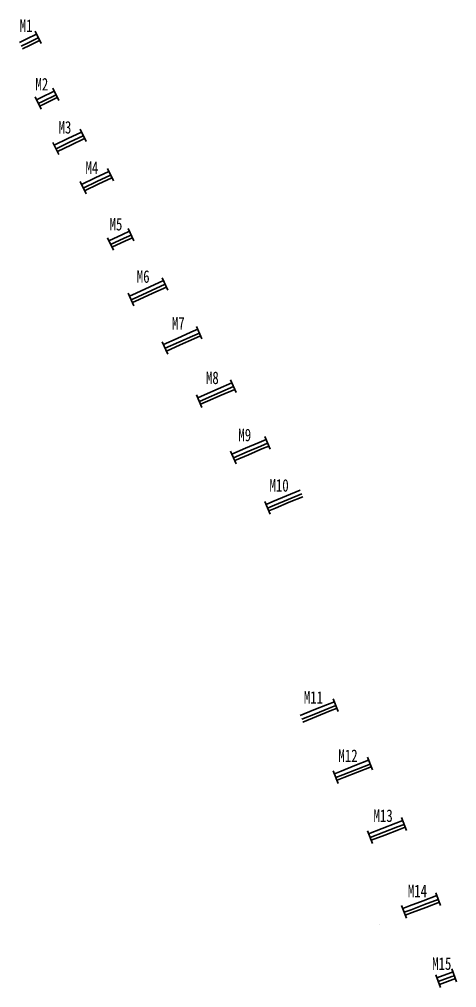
# Model space of a CAD drawing. Header units: millimetres. Extents: x -333068 to 789443, y 114680 to 345248.
# Drawn here: x -333068 to -301046, y 195515 to 266480 of the extents above; entities that cross this region are included whole.
import ezdxf
from ezdxf.enums import TextEntityAlignment as Align

# ---------------------------------------------------------------- set-up
doc = ezdxf.new("R2010")
doc.units = ezdxf.units.MM
doc.layers.get('Defpoints').update_dxf_attribs({"color": 8})
doc.layers.add('桥 构造粗实', color=1, linetype='Continuous', lineweight=30)
doc.layers.add('细实线', color=4, linetype='Continuous', lineweight=15)
doc.styles.add('111', font='', dxfattribs={"width": 0.7})
doc.styles.add('仿宋_GB2312', font='', dxfattribs={"width": 0.75})
doc.styles.get('111').set_extended_font_data('仿宋_GB2312')
doc.styles.get('仿宋_GB2312').set_extended_font_data('仿宋_GB2312')
doc.dimstyles.new('200', dxfattribs={"dimscale": 0, "dimtxt": 2.5, "dimasz": 1, "dimexe": 1, "dimexo": 1, "dimgap": 0.6, "dimtad": 1, "dimdec": 0, "dimdsep": 46, "dimtxsty": '111', "dimblk": 'OBLIQUE', "dimcen": 0, "dimclrd": 4, "dimclre": 4, "dimclrt": 4, "dimadec": 1, "dimazin": 2, "dimtfac": 1, "dimtdec": 0, "dimtix": 1, "dimtmove": 2, "dimatfit": 3, "dimfxl": 4, "dimfxlon": 1, "dimtolj": 1, "dimlwd": -1, "dimlwe": -1, "dimarcsym": 0})

# ---------------------------------------------------------------- blocks, each defined once
blk = doc.blocks.new('_Oblique')
at = {"color": 0, "linetype": 'ByBlock', "lineweight": -2}
blk.add_line((-0.5, -0.5), (0.5, 0.5), dxfattribs=at)
blk = doc.blocks.new('*D159')
at = {"layer": 'Defpoints', "color": 0}
for p in [(-331587, 264939), (-332838, 264324), (-332838, 264324), (-332422, 264529), (-332288, 264596)]:
    blk.add_point(p, dxfattribs=at)
at = {"layer": '细实线', "color": 4}
for start, end in [(26.27999, 26.40357), (26.17587, 26.27999), (26.0523, 26.17587)]:
    blk.add_arc((-332838, 264324), 464, start, end, dxfattribs=at)
for p, rotation in [((-332422, 264529), 296.2799904431085), ((-332421, 264529), 116.1758741064943)]:
    blk.add_blockref('_Oblique', p, dxfattribs=dict(at, rotation=rotation))
at = {"layer": '细实线', "color": 4, "insert": (-332420, 264530), "char_height": 2.5, "attachment_point": 5, "rotation": 296.22793, "style": '111'}
blk.add_mtext('\\A1;0.1%%d', dxfattribs=at)
blk = doc.blocks.new('*D160')
at = {"layer": 'Defpoints', "color": 0}
for p in [(-330288, 260751), (-331587, 260119), (-331587, 260119), (-331289, 260265), (-331162, 260327)]:
    blk.add_point(p, dxfattribs=at)
at = {"layer": '细实线', "color": 4}
blk.add_line((-331165, 260326), (-331161, 260328), dxfattribs=at)
for start, end in [(26.09401, 26.21494), (25.95025, 26.09401), (25.82932, 25.95025)]:
    blk.add_arc((-331587, 260119), 474, start, end, dxfattribs=at)
for p, rotation in [((-331162, 260327), 296.0940106700119), ((-331161, 260326), 115.9502499077839)]:
    blk.add_blockref('_Oblique', p, dxfattribs=dict(at, rotation=rotation))
at = {"layer": '细实线', "color": 4, "insert": (-331160, 260328), "char_height": 2.5, "attachment_point": 5, "rotation": 296.02213, "style": '111'}
blk.add_mtext('\\A1;0.1%%d', dxfattribs=at)
blk = doc.blocks.new('*D161')
at = {"layer": 'Defpoints', "color": 0}
for p in [(-328290, 257749), (-329784, 257032), (-329290, 257271), (-330288, 256790), (-330288, 256790)]:
    blk.add_point(p, dxfattribs=at)
at = {"layer": '细实线', "color": 4}
for start, end in [(25.72027, 25.82277), (25.62626, 25.72027), (25.52376, 25.62626)]:
    blk.add_arc((-330288, 256790), 559, start, end, dxfattribs=at)
for p, rotation in [((-329784, 257032), 115.6262582512723), ((-329785, 257033), 295.7202726271901)]:
    blk.add_blockref('_Oblique', p, dxfattribs=dict(at, rotation=rotation))
at = {"layer": '细实线', "color": 4, "insert": (-329783, 257033), "char_height": 2.5, "attachment_point": 5, "rotation": 295.67327, "style": '111'}
blk.add_mtext('\\A1;0.1%%d', dxfattribs=at)
blk = doc.blocks.new('*D162')
at = {"layer": 'Defpoints', "color": 0}
for p in [(-326291, 254862), (-327770, 254165), (-327291, 254392), (-328290, 253920), (-328290, 253920)]:
    blk.add_point(p, dxfattribs=at)
at = {"layer": '细实线', "color": 4}
for start, end in [(25.34417, 25.44396), (25.24956, 25.34417), (25.14978, 25.24956)]:
    blk.add_arc((-328290, 253920), 574, start, end, dxfattribs=at)
for p, rotation in [((-327771, 254165), 295.3441710972565), ((-327770, 254164), 115.2495649836862)]:
    blk.add_blockref('_Oblique', p, dxfattribs=dict(at, rotation=rotation))
at = {"layer": '细实线', "color": 4, "insert": (-327769, 254166), "char_height": 2.5, "attachment_point": 5, "rotation": 295.29687, "style": '111'}
blk.add_mtext('\\A1;0.1%%d', dxfattribs=at)
blk = doc.blocks.new('*D163')
at = {"layer": 'Defpoints', "color": 0}
for p in [(-325836, 249990), (-325293, 250243), (-324793, 250474), (-326291, 249778), (-326291, 249778)]:
    blk.add_point(p, dxfattribs=at)
at = {"layer": '细实线', "color": 4}
for start, end in [(24.96572, 25.08), (24.90236, 24.96572), (24.78808, 24.90236)]:
    blk.add_arc((-326291, 249778), 501, start, end, dxfattribs=at)
for p, rotation in [((-325837, 249990), 294.9657163078322), ((-325836, 249990), 114.9023648917918)]:
    blk.add_blockref('_Oblique', p, dxfattribs=dict(at, rotation=rotation))
at = {"layer": '细实线', "color": 4, "insert": (-325835, 249991), "char_height": 2.5, "attachment_point": 5, "rotation": 294.93404, "style": '111'}
blk.add_mtext('\\A1;0.1%%d', dxfattribs=at)
blk = doc.blocks.new('*D164')
at = {"layer": 'Defpoints', "color": 0}
for p in [(-322295, 246861), (-324793, 245720), (-324793, 245720), (-324316, 245939), (-324294, 245951)]:
    blk.add_point(p, dxfattribs=at)
at = {"layer": '细实线', "color": 4}
for start, end in [(24.77561, 24.88463), (24.54666, 24.77561), (24.43764, 24.54666)]:
    blk.add_arc((-324793, 245720), 526, start, end, dxfattribs=at)
for p, rotation in [((-324316, 245940), 294.7756098961568), ((-324315, 245939), 114.5466591011247)]:
    blk.add_blockref('_Oblique', p, dxfattribs=dict(at, rotation=rotation))
at = {"layer": '细实线', "color": 4, "insert": (-324314, 245940), "char_height": 2.5, "attachment_point": 5, "rotation": 294.66113, "style": '111'}
blk.add_mtext('\\A1;0.2%%d', dxfattribs=at)
blk = doc.blocks.new('*D165')
at = {"layer": 'Defpoints', "color": 0}
for p in [(-319797, 243288), (-322295, 242174), (-322295, 242174), (-321775, 242406), (-321296, 242623)]:
    blk.add_point(p, dxfattribs=at)
at = {"layer": '细实线', "color": 4}
for start, end in [(24.20179, 24.30244), (24.04787, 24.20179), (23.94722, 24.04787)]:
    blk.add_arc((-322295, 242174), 569, start, end, dxfattribs=at)
for p, rotation in [((-321776, 242407), 294.2017926260505), ((-321775, 242406), 114.0478691938175)]:
    blk.add_blockref('_Oblique', p, dxfattribs=dict(at, rotation=rotation))
at = {"layer": '细实线', "color": 4, "insert": (-321774, 242407), "char_height": 2.5, "attachment_point": 5, "rotation": 294.12483, "style": '111'}
blk.add_mtext('\\A1;0.2%%d', dxfattribs=at)
blk = doc.blocks.new('*D166')
at = {"layer": 'Defpoints', "color": 0}
for p in [(-317299, 239361), (-319320, 238480), (-319298, 238491), (-319797, 238271), (-319797, 238271)]:
    blk.add_point(p, dxfattribs=at)
at = {"layer": '细实线', "color": 4}
for start, end in [(23.81635, 23.92636), (23.584, 23.81635), (23.47399, 23.584)]:
    blk.add_arc((-319797, 238271), 521, start, end, dxfattribs=at)
for p, rotation in [((-319321, 238481), 293.8163490033826), ((-319320, 238479), 113.5840011008271)]:
    blk.add_blockref('_Oblique', p, dxfattribs=dict(at, rotation=rotation))
at = {"layer": '细实线', "color": 4, "insert": (-319319, 238481), "char_height": 2.5, "attachment_point": 5, "rotation": 293.70018, "style": '111'}
blk.add_mtext('\\A1;0.2%%d', dxfattribs=at)
blk = doc.blocks.new('*D167')
at = {"layer": 'Defpoints', "color": 0}
for p in [(-314801, 235210), (-316806, 234356), (-316300, 234575), (-317299, 234146), (-317299, 234145)]:
    blk.add_point(p, dxfattribs=at)
at = {"layer": '细实线', "color": 4}
for start, end in [(23.23387, 23.34049), (23.07773, 23.23387), (22.97111, 23.07773)]:
    blk.add_arc((-317300, 234145), 537, start, end, dxfattribs=at)
for p, rotation in [((-316806, 234357), 293.2338707187486), ((-316806, 234356), 113.0777297929747)]:
    blk.add_blockref('_Oblique', p, dxfattribs=dict(at, rotation=rotation))
at = {"layer": '细实线', "color": 4, "insert": (-316804, 234357), "char_height": 2.5, "attachment_point": 5, "rotation": 293.1558, "style": '111'}
blk.add_mtext('\\A1;0.2%%d', dxfattribs=at)
blk = doc.blocks.new('*D168')
at = {"layer": 'Defpoints', "color": 0}
for p in [(-312303, 231496), (-314301, 230667), (-314246, 230689), (-314801, 230456), (-314801, 230456)]:
    blk.add_point(p, dxfattribs=at)
at = {"layer": '细实线', "color": 4}
blk.add_line((-314250, 230689), (-314245, 230691), dxfattribs=at)
for start, end in [(22.8427, 22.93784), (22.60693, 22.8427), (22.51179, 22.60693)]:
    blk.add_arc((-314801, 230456), 602, start, end, dxfattribs=at)
for p, rotation in [((-314246, 230690), 292.8426990768506), ((-314245, 230688), 112.6069341303728)]:
    blk.add_blockref('_Oblique', p, dxfattribs=dict(at, rotation=rotation))
at = {"layer": '细实线', "color": 4, "insert": (-314244, 230690), "char_height": 2.5, "attachment_point": 5, "rotation": 292.72482, "style": '111'}
blk.add_mtext('\\A1;0.2%%d', dxfattribs=at)
blk = doc.blocks.new('*D169')
at = {"layer": 'Defpoints', "color": 0}
for p in [(-309805, 215990), (-311794, 215183), (-311304, 215385), (-312303, 214976), (-312303, 214976)]:
    blk.add_point(p, dxfattribs=at)
at = {"layer": '细实线', "color": 4}
for start, end in [(22.2517, 22.35603), (22.09325, 22.2517), (21.98892, 22.09325)]:
    blk.add_arc((-312303, 214976), 549, start, end, dxfattribs=at)
for p, rotation in [((-311795, 215184), 292.2517041451827), ((-311794, 215183), 112.0932535763853)]:
    blk.add_blockref('_Oblique', p, dxfattribs=dict(at, rotation=rotation))
at = {"layer": '细实线', "color": 4, "insert": (-311793, 215184), "char_height": 2.5, "attachment_point": 5, "rotation": 292.17248, "style": '111'}
blk.add_mtext('\\A1;0.2%%d', dxfattribs=at)
blk = doc.blocks.new('*D170')
at = {"layer": 'Defpoints', "color": 0}
for p in [(-307307, 211698), (-309312, 210904), (-309305, 210909), (-309805, 210708), (-309805, 210708)]:
    blk.add_point(p, dxfattribs=at)
at = {"layer": '细实线', "color": 4}
for start, end in [(21.85491, 21.96291), (21.61577, 21.85491), (21.50777, 21.61577)]:
    blk.add_arc((-309805, 210708), 531, start, end, dxfattribs=at)
for p, rotation in [((-309313, 210906), 291.8549087862616), ((-309312, 210904), 111.615766642129)]:
    blk.add_blockref('_Oblique', p, dxfattribs=dict(at, rotation=rotation))
at = {"layer": '细实线', "color": 4, "insert": (-309311, 210906), "char_height": 2.5, "attachment_point": 5, "rotation": 291.73534, "style": '111'}
blk.add_mtext('\\A1;0.2%%d', dxfattribs=at)
blk = doc.blocks.new('*D171')
at = {"layer": 'Defpoints', "color": 0}
for p in [(-304809, 207275), (-306676, 206555), (-306308, 206700), (-307307, 206311), (-307307, 206311)]:
    blk.add_point(p, dxfattribs=at)
at = {"layer": '细实线', "color": 4}
for start, end in [(21.25557, 21.34025), (21.09488, 21.25557), (21.0102, 21.09488)]:
    blk.add_arc((-307307, 206311), 677, start, end, dxfattribs=at)
for p, rotation in [((-306676, 206556), 291.2555659516861), ((-306675, 206555), 111.0948817415616)]:
    blk.add_blockref('_Oblique', p, dxfattribs=dict(at, rotation=rotation))
at = {"layer": '细实线', "color": 4, "insert": (-306674, 206556), "char_height": 2.5, "attachment_point": 5, "rotation": 291.17522, "style": '111'}
blk.add_mtext('\\A1;0.2%%d', dxfattribs=at)
blk = doc.blocks.new('*D172')
at = {"layer": 'Defpoints', "color": 0}
for p in [(-302311, 201771), (-304809, 200831), (-304310, 201021), (-303310, 201398), (-306711, 200116)]:
    blk.add_point(p, dxfattribs=at)
at = {"layer": '细实线', "color": 4}
for p in [(-306715, 200114), (-306715, 200115)]:
    blk.add_line(p, (-306710, 200116), dxfattribs=at)
for start, end in [(20.65131, 20.74187), (20.52023, 20.61079), (20.61079, 20.65131)]:
    blk.add_arc((-307303, 199893), 633, start, end, dxfattribs=at)
for rotation in [290.651305782595, 110.6107884269131]:
    blk.add_blockref('_Oblique', (-306711, 200116), dxfattribs=dict(at, rotation=rotation))
at = {"layer": '细实线', "color": 4, "insert": (-306710, 200116), "char_height": 2.5, "attachment_point": 5, "rotation": 290.63105, "style": '111'}
blk.add_mtext('\\A1;0%%d', dxfattribs=at)
blk = doc.blocks.new('*D173')
at = {"layer": 'Defpoints', "color": 0}
for p in [(-301733, 195962), (-301312, 196118), (-301132, 196183), (-302311, 195749), (-302311, 195749)]:
    blk.add_point(p, dxfattribs=at)
at = {"layer": '细实线', "color": 4}
for start, end in [(20.24577, 20.33887), (20.12164, 20.21474), (20.21474, 20.24577)]:
    blk.add_arc((-302311, 195749), 615, start, end, dxfattribs=at)
for rotation in [110.2147435642687, 290.2457707689788]:
    blk.add_blockref('_Oblique', (-301733, 195962), dxfattribs=dict(at, rotation=rotation))
at = {"layer": '细实线', "color": 4, "insert": (-301732, 195963), "char_height": 2.5, "attachment_point": 5, "rotation": 290.23026, "style": '111'}
blk.add_mtext('\\A1;0%%d', dxfattribs=at)

msp = doc.modelspace()

# ---------------------------------------------------------------- linework, layer by layer
at = {"layer": '桥 构造粗实', "color": 8}
for p, q in [((-331917.27262, 265612.14718), (-331477.42732, 264714.07362)), ((-330615.80925, 261425.97588), (-330178.88953, 260526.47241)), ((-331917.27262, 260792.59818), (-331477.42732, 259894.52462)), ((-328612.8616, 258425.49831), (-328181.83717, 257523.15506)), ((-330615.80925, 257464.70273), (-330178.88953, 256565.19926)), ((-326609.8861, 255540.92865), (-326184.81268, 254635.76676)), ((-328612.8616, 254596.2676), (-328181.83717, 253693.92435)), ((-325107.63422, 251154.69678), (-324688.5686, 250246.74082)), ((-326609.8861, 250457.29478), (-326184.81268, 249552.13288)), ((-322602.3142, 247545.36562), (-322192.36263, 246633.25833)), ((-325107.63422, 246401.169), (-324688.5686, 245493.21305)), ((-320100.00514, 243974.46106), (-319696.19878, 243059.61658)), ((-322602.3142, 242857.85906), (-322192.36263, 241945.75177)), ((-317595.34401, 240050.2682), (-317200.85768, 239131.36325)), ((-320100.00514, 238956.84841), (-319696.19878, 238042.00393)), ((-315092.20265, 235901.11699), (-314704.00017, 234979.54289)), ((-317595.34401, 234834.59189), (-317200.85768, 233915.68694)), ((-315092.20265, 231147.58921), (-314704.00017, 230226.01511)), ((-310084.23069, 216686.29015), (-309711.97323, 215758.16064)), ((-307580.99443, 212396.49345), (-307215.20837, 211465.7912)), ((-310084.23069, 211404.59262), (-309711.97323, 210476.46311)), ((-305076.08937, 207975.47449), (-304720.11345, 207040.97936)), ((-307580.99443, 207009.16197), (-307215.20837, 206078.45972)), ((-302223.4157, 201536.28893), (-302572.78712, 202473.2766)), ((-305076.08937, 201531.8035), (-304720.11345, 200597.30837)), ((-301046.49238, 195948.52175), (-301389.2046, 196887.96219)), ((-302223.4157, 195515.15374), (-302572.78712, 196452.14141))]:
    msp.add_line(p, q, dxfattribs=at)
at = {"layer": '桥 构造粗实'}
for points in [[(-331816.11538, 265405.60493), (-332517.25373, 265062.21168), (-333067.81954, 264790.34431)], [(-331684.1618, 265136.18286), (-332384.86287, 264793.00377), (-332934.99211, 264521.35197)], [(-331587.39583, 264938.60668), (-332287.77625, 264595.58463), (-332837.58534, 264324.09093)], [(-330515.32338, 261219.10175), (-330515.67329, 261218.9332), (-331516.46539, 260732.81411), (-331816.11538, 260586.05593)], [(-330384.24712, 260949.24999), (-330385.03848, 260948.86879), (-331384.95047, 260463.1772), (-331684.1618, 260316.63387)], [(-330288.12452, 260751.3587), (-330289.23961, 260750.82156), (-331288.50619, 260265.44347), (-331587.39583, 260119.05768)], [(-328513.72924, 258217.96618), (-328514.0778, 258217.80109), (-329514.87743, 257739.74677), (-330515.32338, 257257.82861)], [(-328384.42156, 257947.26248), (-328385.21575, 257946.88632), (-329385.12691, 257469.2564), (-330384.24712, 256987.97685)], [(-328289.59593, 257748.74643), (-328290.71692, 257748.21548), (-329289.97653, 257270.89679), (-330288.12452, 256790.08555)], [(-326512.12011, 255332.74332), (-326512.46727, 255332.58169), (-327513.27441, 254862.59227), (-328513.72924, 254388.73548)], [(-326384.59773, 255061.19401), (-326385.3947, 255060.82296), (-327385.30502, 254591.2547), (-328384.42156, 254118.03177)], [(-326291.08133, 254862.05785), (-326292.20815, 254861.53322), (-327291.4608, 254392.27381), (-328289.59593, 253919.51572)], [(-325011.24913, 250945.86691), (-325511.65637, 250714.90474), (-326512.12011, 250249.10945)], [(-324885.52944, 250673.48012), (-325385.4848, 250442.72653), (-326384.59773, 249977.56014)], [(-324793.33501, 250473.72981), (-325292.95898, 250243.12917), (-326291.08133, 249778.42398)], [(-322508.02534, 247335.58094), (-322509.2012, 247335.05244), (-323510.02333, 246881.1932), (-324510.84173, 246423.30136), (-325011.24913, 246192.33913)], [(-322385.03987, 247061.94875), (-322385.7576, 247061.62617), (-323385.66625, 246608.18117), (-324385.57532, 246150.70537), (-324885.52944, 245919.95234)], [(-322294.85052, 246861.28515), (-322295.23229, 246861.11356), (-323294.47106, 246407.97235), (-324293.71329, 245950.80164), (-324793.33501, 245720.20204)], [(-320007.12968, 243764.04683), (-320507.54572, 243543.16647), (-321508.37533, 243097.37251), (-322508.02534, 242648.07438)], [(-319885.98777, 243489.59349), (-320385.94154, 243268.91717), (-321385.84936, 242823.53379), (-322385.03987, 242374.4422)], [(-319797.15037, 243288.3277), (-320296.76514, 243067.80101), (-321295.99699, 242622.71873), (-322295.23229, 242173.607)], [(-317504.61241, 239838.92067), (-317505.03458, 239838.73943), (-318505.87534, 239405.04364), (-319506.71239, 238967.31509), (-320007.12968, 238746.43418)], [(-317386.26679, 239563.24982), (-318386.12714, 239129.97887), (-319386.03413, 238692.65709), (-319885.98777, 238471.98083)], [(-317299.47954, 239361.09015), (-318298.31179, 238928.26471), (-319297.53675, 238491.24123), (-319797.15037, 238270.71505)], [(-315002.91608, 235689.15495), (-315503.34194, 235478.35631), (-316504.19011, 235052.72613), (-317505.03458, 234623.06312)], [(-314886.45534, 235412.68271), (-315386.40863, 235202.08314), (-316386.31439, 234776.85374), (-317386.22056, 234347.59354), (-317386.26679, 234347.57351)], [(-314801.05079, 235209.93641), (-315300.65753, 234999.48282), (-316299.87219, 234574.54732), (-317299.09028, 234145.58252), (-317299.47954, 234145.41384)], [(-312500.34397, 231977.69831), (-312500.77534, 231977.52182), (-313501.63455, 231563.9903), (-314502.49009, 231146.42586), (-315002.91608, 230935.62717)], [(-312386.74106, 231700.03938), (-313386.59834, 231286.92183), (-314386.50328, 230869.75399), (-314886.45534, 230659.15494)], [(-312303.43181, 231496.42173), (-313302.23845, 231083.73829), (-314301.44628, 230666.86128), (-314801.05079, 230456.40864)], [(-309998.61148, 216472.82036), (-310499.04595, 216272.10433), (-311499.91247, 215866.63875), (-312500.34397, 215457.31669)], [(-309886.93424, 216194.38151), (-310386.88596, 215993.8591), (-311386.78968, 215588.78357), (-312386.69381, 215179.67728), (-312386.74106, 215179.65775)], [(-309805.03759, 215990.19302), (-310304.6353, 215789.8126), (-311303.83296, 215385.0231), (-312303.03401, 214976.20447), (-312303.43181, 214976.04011)], [(-307496.86389, 212182.43259), (-308497.302, 211789.23884), (-309498.17579, 211391.83935), (-309998.61148, 211191.12283)], [(-307387.12834, 211903.2226), (-307387.17722, 211903.20358), (-308387.07973, 211510.22034), (-309386.98265, 211113.20633), (-309886.93424, 210912.68398)], [(-307306.65517, 211698.46747), (-307307.06249, 211698.30903), (-308306.25007, 211305.60677), (-309305.44101, 210908.87546), (-309805.03759, 210708.49549)], [(-304994.21491, 207760.54061), (-305494.65896, 207569.90716), (-306495.54357, 207184.60704), (-307496.42458, 206795.27376), (-307496.86389, 206795.10111)], [(-304887.42213, 207480.19207), (-305387.3734, 207289.74634), (-306387.27511, 206904.82459), (-307387.12834, 206515.89112)], [(-304809.10743, 207274.60314), (-305308.69733, 207084.29506), (-306307.87825, 206699.6508), (-307306.65517, 206311.13599)], [(-302492.43195, 202257.77011), (-303492.87901, 201884.7368), (-304493.77077, 201507.5031), (-304994.21491, 201316.86962)], [(-302387.62078, 201976.67451), (-302387.67065, 201976.65612), (-303387.57118, 201603.8266), (-304387.47209, 201226.96635), (-304887.42213, 201036.52108)], [(-302310.75883, 201770.53658), (-302311.17442, 201770.3833), (-303310.34543, 201397.82579), (-304309.51973, 201021.23939), (-304809.10743, 200830.93215)], [(-301310.38079, 196671.89089), (-301491.08486, 196605.96921), (-302491.9837, 196236.80206), (-302492.43195, 196236.63493)], [(-301207.56712, 196390.05876), (-301387.77053, 196324.31972), (-302387.62078, 195955.53933)], [(-301132.17043, 196183.38186), (-301312.00668, 196117.77676), (-302310.75883, 195749.4014)]]:
    msp.add_lwpolyline(points, dxfattribs=at)
at = {"layer": '细实线'}
for p, q in [((-332837.58534, 264324.09093), (-331587.39583, 264938.60668)), ((-331587.39583, 260119.05768), (-330288.12452, 260751.3587)), ((-330288.12452, 256790.08555), (-328289.59593, 257748.74643)), ((-328289.59593, 253919.51572), (-326291.08133, 254862.05785)), ((-326291.08133, 249778.42398), (-324793.33501, 250473.72981)), ((-324793.33501, 245720.20204), (-322294.85052, 246861.28515)), ((-322294.85052, 242173.77859), (-319797.15037, 243288.3277)), ((-319797.15037, 238270.71505), (-317299.47954, 239361.09015)), ((-317299.47954, 234145.41384), (-314801.05079, 235209.93641)), ((-314801.05079, 230456.40864), (-312303.43181, 231496.42173)), ((-312303.03401, 214976.20447), (-309805.03759, 215990.19302)), ((-309805.03759, 210708.49549), (-307307.06249, 211698.30903)), ((-307306.65517, 206311.13599), (-304809.10743, 207274.60314)), ((-304809.10743, 200830.93215), (-302310.75883, 201770.53658)), ((-302310.75883, 195749.4014), (-301132.17043, 196183.38186))]:
    msp.add_line(p, q, dxfattribs=at)

# ---------------------------------------------------------------- texts
at = {"linetype": 'Continuous', "style": '仿宋_GB2312', "width": 0.75}
for s, p in [('M1', (-332572.75123, 266020.22097)), ('M2', (-331421.67673, 261727.05656)), ('M3', (-329732.30155, 258561.62565)), ('M4', (-327756.03015, 255612.73402)), ('M5', (-325995.352, 251463.33753)), ('M6', (-324001.1145, 247626.08104)), ('M7', (-321431.96169, 244196.20173)), ('M8', (-318934.67329, 240202.65699)), ('M9', (-316563.14762, 236011.04858)), ('M10', (-314047.89312, 232317.52091)), ('M11', (-311532.63861, 216785.27498)), ('M12', (-308999.41801, 212509.67926)), ('M13', (-306430.2652, 208110.48347)), ('M14', (-303915.01069, 202601.04987)), ('M15', (-302134.12068, 197269.36391))]:
    msp.add_text(s, height=919.117625, dxfattribs=at).set_placement(p, align=Align.MIDDLE)

# ---------------------------------------------------------------- dimensions: what is measured, and where the dimension line sits
at = {"layer": '细实线'}
for base, line1, line2, picture, middle in [((-332421.63485, 264528.90355), ((-332287.77625, 264595.58463), (-332837.58534, 264324.09093)), ((-332837.58534, 264324.09093), (-331587.39583, 264938.60668)), '*D159', (-332420.07439, 264529.78467)), ((-331161.59405, 260326.82683), ((-331288.50619, 260265.44347), (-331587.39583, 260119.05768)), ((-331587.39583, 260119.05768), (-330288.12452, 260751.3587)), '*D160', (-331160.03034, 260327.70213)), ((-329784.25957, 257032.18267), ((-329289.97653, 257270.89679), (-330288.12452, 256790.08555)), ((-330288.12452, 256790.08555), (-328289.59593, 257748.74643)), '*D161', (-329782.68887, 257033.04491)), ((-327770.43108, 254164.78098), ((-327291.4608, 254392.27381), (-328289.59593, 253919.51572)), ((-328289.59593, 253919.51572), (-326291.08133, 254862.05785)), '*D162', (-327768.85522, 254165.6339)), ((-325836.44872, 249989.76123), ((-325292.95898, 250243.12917), (-326291.08133, 249778.42398)), ((-326291.08133, 249778.42398), (-324793.33501, 250473.72981)), '*D163', (-325834.83569, 249990.53571)), ((-324315.64341, 245939.3341), ((-324793.33501, 245720.20204), (-322294.85052, 246861.28515)), ((-324293.71329, 245950.80164), (-324793.33501, 245720.20204)), '*D164', (-324314.08908, 245940.2368)), ((-321775.28753, 242406.41235), ((-321295.99699, 242622.71873), (-322295.23229, 242173.607)), ((-322294.85052, 242173.77859), (-319797.15037, 243288.3277)), '*D165', (-321773.67263, 242407.18385)), ((-319320.21466, 238479.93451), ((-319797.15037, 238270.71505), (-317299.47954, 239361.09015)), ((-319297.53675, 238491.24123), (-319797.15037, 238270.71505)), '*D166', (-319318.62877, 238480.77309)), ((-316805.76304, 234356.27188), ((-316299.87219, 234574.54732), (-317299.09028, 234145.58252)), ((-317299.47954, 234145.41384), (-314801.05079, 235209.93641)), '*D167', (-316804.22611, 234357.22843)), ((-314245.66036, 230689.25305), ((-314801.05079, 230456.40864), (-312303.43181, 231496.42173)), ((-314301.44628, 230666.86128), (-314801.05079, 230456.40864)), '*D168', (-314243.92563, 230689.74272)), ((-311794.37215, 215183.22792), ((-312303.03401, 214976.20447), (-309805.03759, 215990.19302)), ((-311303.83296, 215385.0231), (-312303.03401, 214976.20447)), '*D169', (-311792.8105, 215184.13699)), ((-309311.97926, 210904.30036), ((-309805.03759, 210708.49549), (-307307.06249, 211698.30903)), ((-309305.44101, 210908.87546), (-309805.03759, 210708.49549)), '*D170', (-309310.578, 210905.6182)), ((-306675.67271, 206555.36607), ((-307306.65517, 206311.13599), (-304809.10743, 207274.60314)), ((-306307.87825, 206699.6508), (-307306.65517, 206311.13599)), '*D171', (-306674.07101, 206556.18457)), ((-306711.2135, 200115.7784), ((-304809.10743, 200830.93215), (-302310.75883, 201770.53658)), ((-303310.34543, 201397.82579), (-304309.51973, 201021.23939)), '*D172', (-306709.54872, 200116.43449)), ((-301733.27703, 195962.12536), ((-302310.75883, 195749.4014), (-301132.17043, 196183.38186)), ((-301312.00668, 196117.77676), (-302310.75883, 195749.4014)), '*D173', (-301731.6288, 195962.82706))]:
    dim = msp.add_angular_dim_2l(base=base, line1=line1, line2=line2, dimstyle='200', override={"dimscale": 1, "dimarcsym": 1}, dxfattribs=at)
    dim.commit()
    dim.dimension.update_dxf_attribs({"geometry": picture, "text_midpoint": middle})

doc.saveas('drawing.dxf')
